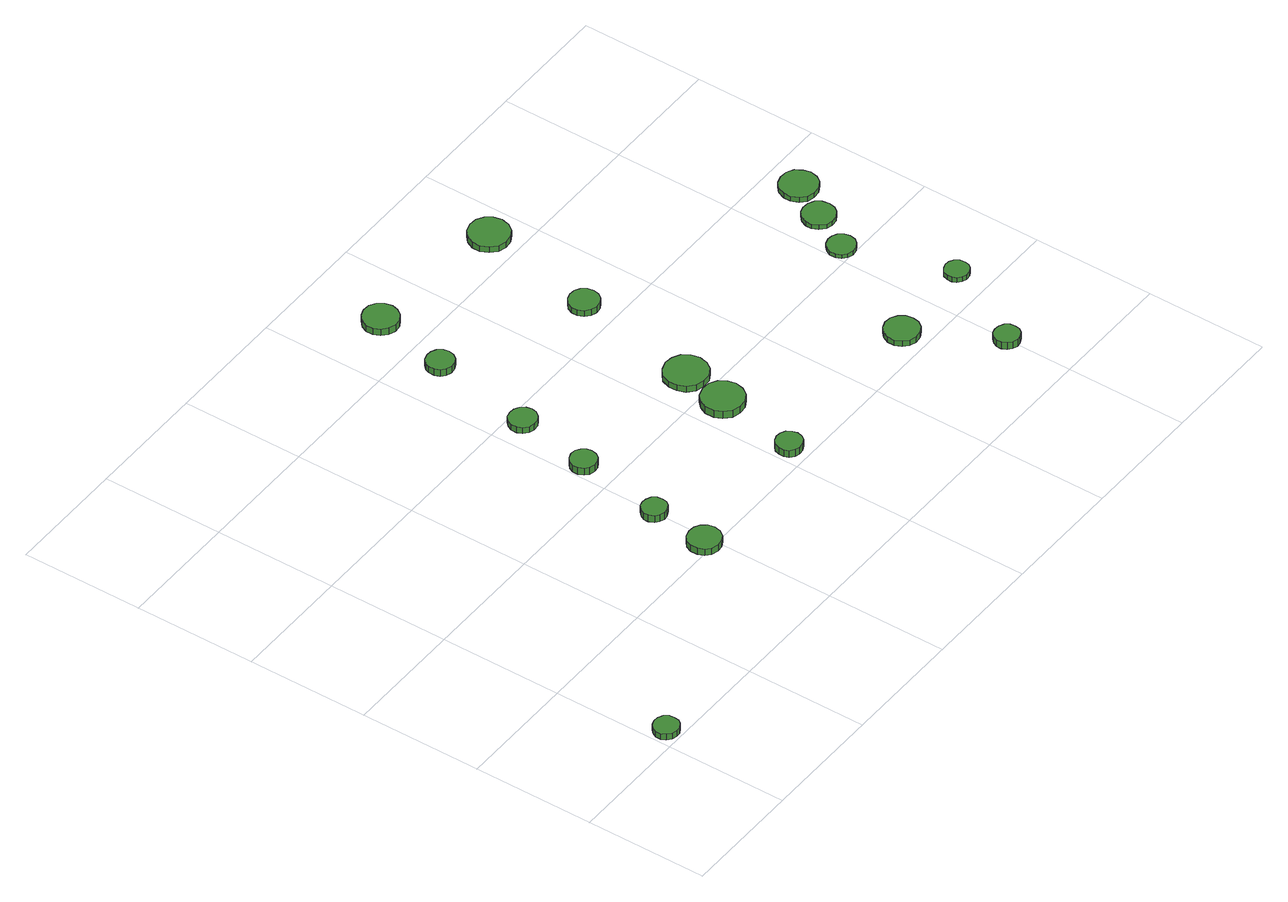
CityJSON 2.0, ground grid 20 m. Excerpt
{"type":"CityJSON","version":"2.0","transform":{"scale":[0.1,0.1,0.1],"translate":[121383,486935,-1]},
"CityObjects":{
"tree1":{"type":"SolitaryVegetationObject","attributes":{"function":"something"},"geometry":[{"type":"MultiSurface","lod":"1","boundaries":[[[0,1,2,3,4,5,6,7,8,9,10,11,12,13,14]],[[15,16,17,18,19,20,21,22,23,24,25,26,27,28,29]],[[0,29,28,1]],[[1,28,27,2]],[[2,27,26,3]],[[3,26,25,4]],[[4,25,24,5]],[[5,24,23,6]],[[6,23,22,7]],[[7,22,21,8]],[[8,21,20,9]],[[9,20,19,10]],[[10,19,18,11]],[[11,18,17,12]],[[12,17,16,13]],[[13,16,15,14]],[[14,15,29,0]]]}]},
"tree2":{"type":"SolitaryVegetationObject","attributes":{"function":"something"},"geometry":[{"type":"MultiSurface","lod":"1","boundaries":[[[30,31,32,33,34,35,36,37,38,39,40,41,42,43,44]],[[45,46,47,48,49,50,51,52,53,54,55,56,57,58,59]],[[30,59,58,31]],[[31,58,57,32]],[[32,57,56,33]],[[33,56,55,34]],[[34,55,54,35]],[[35,54,53,36]],[[36,53,52,37]],[[37,52,51,38]],[[38,51,50,39]],[[39,50,49,40]],[[40,49,48,41]],[[41,48,47,42]],[[42,47,46,43]],[[43,46,45,44]],[[44,45,59,30]]]}]},
"tree3":{"type":"SolitaryVegetationObject","attributes":{"function":"something"},"geometry":[{"type":"MultiSurface","lod":"1","boundaries":[[[60,61,62,63,64,65,66,67,68,69,70,71,72,73,74]],[[75,76,77,78,79,80,81,82,83,84,85,86,87,88,89]],[[60,89,88,61]],[[61,88,87,62]],[[62,87,86,63]],[[63,86,85,64]],[[64,85,84,65]],[[65,84,83,66]],[[66,83,82,67]],[[67,82,81,68]],[[68,81,80,69]],[[69,80,79,70]],[[70,79,78,71]],[[71,78,77,72]],[[72,77,76,73]],[[73,76,75,74]],[[74,75,89,60]]]}]},
"tree4":{"type":"SolitaryVegetationObject","attributes":{"function":"something"},"geometry":[{"type":"MultiSurface","lod":"1","boundaries":[[[90,91,92,93,94,95,96,97,98,99,100,101,102,103,104]],[[105,106,107,108,109,110,111,112,113,114,115,116,117,118,119]],[[90,119,118,91]],[[91,118,117,92]],[[92,117,116,93]],[[93,116,115,94]],[[94,115,114,95]],[[95,114,113,96]],[[96,113,112,97]],[[97,112,111,98]],[[98,111,110,99]],[[99,110,109,100]],[[100,109,108,101]],[[101,108,107,102]],[[102,107,106,103]],[[103,106,105,104]],[[104,105,119,90]]]}]},
"tree5":{"type":"SolitaryVegetationObject","attributes":{"function":"something"},"geometry":[{"type":"MultiSurface","lod":"1","boundaries":[[[120,121,122,123,124,125,126,127,128,129,130,131,132,133,134]],[[135,136,137,138,139,140,141,142,143,144,145,146,147,148,149]],[[120,149,148,121]],[[121,148,147,122]],[[122,147,146,123]],[[123,146,145,124]],[[124,145,144,125]],[[125,144,143,126]],[[126,143,142,127]],[[127,142,141,128]],[[128,141,140,129]],[[129,140,139,130]],[[130,139,138,131]],[[131,138,137,132]],[[132,137,136,133]],[[133,136,135,134]],[[134,135,149,120]]]}]},
"tree6":{"type":"SolitaryVegetationObject","attributes":{"function":"something"},"geometry":[{"type":"MultiSurface","lod":"1","boundaries":[[[150,151,152,153,154,155,156,157,158,159,160,161,162,163,164]],[[165,166,167,168,169,170,171,172,173,174,175,176,177,178,179]],[[150,179,178,151]],[[151,178,177,152]],[[152,177,176,153]],[[153,176,175,154]],[[154,175,174,155]],[[155,174,173,156]],[[156,173,172,157]],[[157,172,171,158]],[[158,171,170,159]],[[159,170,169,160]],[[160,169,168,161]],[[161,168,167,162]],[[162,167,166,163]],[[163,166,165,164]],[[164,165,179,150]]]}]},
"tree7":{"type":"SolitaryVegetationObject","attributes":{"function":"something"},"geometry":[{"type":"MultiSurface","lod":"1","boundaries":[[[180,181,182,183,184,185,186,187,188,189,190,191,192,193,194]],[[195,196,197,198,199,200,201,202,203,204,205,206,207,208,209]],[[180,209,208,181]],[[181,208,207,182]],[[182,207,206,183]],[[183,206,205,184]],[[184,205,204,185]],[[185,204,203,186]],[[186,203,202,187]],[[187,202,201,188]],[[188,201,200,189]],[[189,200,199,190]],[[190,199,198,191]],[[191,198,197,192]],[[192,197,196,193]],[[193,196,195,194]],[[194,195,209,180]]]}]},
"tree8":{"type":"SolitaryVegetationObject","attributes":{"function":"something"},"geometry":[{"type":"MultiSurface","lod":"1","boundaries":[[[210,211,212,213,214,215,216,217,218,219,220,221,222,223,224]],[[225,226,227,228,229,230,231,232,233,234,235,236,237,238,239]],[[210,239,238,211]],[[211,238,237,212]],[[212,237,236,213]],[[213,236,235,214]],[[214,235,234,215]],[[215,234,233,216]],[[216,233,232,217]],[[217,232,231,218]],[[218,231,230,219]],[[219,230,229,220]],[[220,229,228,221]],[[221,228,227,222]],[[222,227,226,223]],[[223,226,225,224]],[[224,225,239,210]]]}]},
"tree9":{"type":"SolitaryVegetationObject","attributes":{"function":"something"},"geometry":[{"type":"MultiSurface","lod":"1","boundaries":[[[240,241,242,243,244,245,246,247,248,249,250,251,252,253,254]],[[255,256,257,258,259,260,261,262,263,264,265,266,267,268,269]],[[240,269,268,241]],[[241,268,267,242]],[[242,267,266,243]],[[243,266,265,244]],[[244,265,264,245]],[[245,264,263,246]],[[246,263,262,247]],[[247,262,261,248]],[[248,261,260,249]],[[249,260,259,250]],[[250,259,258,251]],[[251,258,257,252]],[[252,257,256,253]],[[253,256,255,254]],[[254,255,269,240]]]}]},
"tree10":{"type":"SolitaryVegetationObject","attributes":{"function":"something"},"geometry":[{"type":"MultiSurface","lod":"1","boundaries":[[[270,271,272,273,274,275,276,277,278,279,280,281,282,283,284]],[[285,286,287,288,289,290,291,292,293,294,295,296,297,298,299]],[[270,299,298,271]],[[271,298,297,272]],[[272,297,296,273]],[[273,296,295,274]],[[274,295,294,275]],[[275,294,293,276]],[[276,293,292,277]],[[277,292,291,278]],[[278,291,290,279]],[[279,290,289,280]],[[280,289,288,281]],[[281,288,287,282]],[[282,287,286,283]],[[283,286,285,284]],[[284,285,299,270]]]}]},
"tree11":{"type":"SolitaryVegetationObject","attributes":{"function":"something"},"geometry":[{"type":"MultiSurface","lod":"1","boundaries":[[[300,301,302,303,304,305,306,307,308,309,310,311,312,313,314]],[[315,316,317,318,319,320,321,322,323,324,325,326,327,328,329]],[[300,329,328,301]],[[301,328,327,302]],[[302,327,326,303]],[[303,326,325,304]],[[304,325,324,305]],[[305,324,323,306]],[[306,323,322,307]],[[307,322,321,308]],[[308,321,320,309]],[[309,320,319,310]],[[310,319,318,311]],[[311,318,317,312]],[[312,317,316,313]],[[313,316,315,314]],[[314,315,329,300]]]}]},
"tree12":{"type":"SolitaryVegetationObject","attributes":{"function":"something"},"geometry":[{"type":"MultiSurface","lod":"1","boundaries":[[[330,331,332,333,334,335,336,337,338,339,340,341,342,343,344]],[[345,346,347,348,349,350,351,352,353,354,355,356,357,358,359]],[[330,359,358,331]],[[331,358,357,332]],[[332,357,356,333]],[[333,356,355,334]],[[334,355,354,335]],[[335,354,353,336]],[[336,353,352,337]],[[337,352,351,338]],[[338,351,350,339]],[[339,350,349,340]],[[340,349,348,341]],[[341,348,347,342]],[[342,347,346,343]],[[343,346,345,344]],[[344,345,359,330]]]}]},
"tree13":{"type":"SolitaryVegetationObject","attributes":{"function":"something"},"geometry":[{"type":"MultiSurface","lod":"1","boundaries":[[[360,361,362,363,364,365,366,367,368,369,370,371,372,373,374]],[[375,376,377,378,379,380,381,382,383,384,385,386,387,388,389]],[[360,389,388,361]],[[361,388,387,362]],[[362,387,386,363]],[[363,386,385,364]],[[364,385,384,365]],[[365,384,383,366]],[[366,383,382,367]],[[367,382,381,368]],[[368,381,380,369]],[[369,380,379,370]],[[370,379,378,371]],[[371,378,377,372]],[[372,377,376,373]],[[373,376,375,374]],[[374,375,389,360]]]}]},
"tree14":{"type":"SolitaryVegetationObject","attributes":{"function":"something"},"geometry":[{"type":"MultiSurface","lod":"1","boundaries":[[[390,391,392,393,394,395,396,397,398,399,400,401,402,403,404]],[[405,406,407,408,409,410,411,412,413,414,415,416,417,418,419]],[[390,419,418,391]],[[391,418,417,392]],[[392,417,416,393]],[[393,416,415,394]],[[394,415,414,395]],[[395,414,413,396]],[[396,413,412,397]],[[397,412,411,398]],[[398,411,410,399]],[[399,410,409,400]],[[400,409,408,401]],[[401,408,407,402]],[[402,407,406,403]],[[403,406,405,404]],[[404,405,419,390]]]}]},
"tree15":{"type":"SolitaryVegetationObject","attributes":{"function":"something"},"geometry":[{"type":"MultiSurface","lod":"1","boundaries":[[[420,421,422,423,424,425,426,427,428,429,430,431,432,433,434]],[[435,436,437,438,439,440,441,442,443,444,445,446,447,448,449]],[[420,449,448,421]],[[421,448,447,422]],[[422,447,446,423]],[[423,446,445,424]],[[424,445,444,425]],[[425,444,443,426]],[[426,443,442,427]],[[427,442,441,428]],[[428,441,440,429]],[[429,440,439,430]],[[430,439,438,431]],[[431,438,437,432]],[[432,437,436,433]],[[433,436,435,434]],[[434,435,449,420]]]}]},
"tree16":{"type":"SolitaryVegetationObject","attributes":{"function":"something"},"geometry":[{"type":"MultiSurface","lod":"1","boundaries":[[[450,451,452,453,454,455,456,457,458,459,460,461,462,463,464]],[[465,466,467,468,469,470,471,472,473,474,475,476,477,478,479]],[[450,479,478,451]],[[451,478,477,452]],[[452,477,476,453]],[[453,476,475,454]],[[454,475,474,455]],[[455,474,473,456]],[[456,473,472,457]],[[457,472,471,458]],[[458,471,470,459]],[[459,470,469,460]],[[460,469,468,461]],[[461,468,467,462]],[[462,467,466,463]],[[463,466,465,464]],[[464,465,479,450]]]}]},
"tree17":{"type":"SolitaryVegetationObject","attributes":{"function":"something"},"geometry":[{"type":"MultiSurface","lod":"1","boundaries":[[[480,481,482,483,484,485,486,487,488,489,490,491,492,493,494]],[[495,496,497,498,499,500,501,502,503,504,505,506,507,508,509]],[[480,509,508,481]],[[481,508,507,482]],[[482,507,506,483]],[[483,506,505,484]],[[484,505,504,485]],[[485,504,503,486]],[[486,503,502,487]],[[487,502,501,488]],[[488,501,500,489]],[[489,500,499,490]],[[490,499,498,491]],[[491,498,497,492]],[[492,497,496,493]],[[493,496,495,494]],[[494,495,509,480]]]}]},
"tree18":{"type":"SolitaryVegetationObject","attributes":{"function":"something"},"geometry":[{"type":"MultiSurface","lod":"1","boundaries":[[[510,511,512,513,514,515,516,517,518,519,520,521,522,523,524]],[[525,526,527,528,529,530,531,532,533,534,535,536,537,538,539]],[[510,539,538,511]],[[511,538,537,512]],[[512,537,536,513]],[[513,536,535,514]],[[514,535,534,515]],[[515,534,533,516]],[[516,533,532,517]],[[517,532,531,518]],[[518,531,530,519]],[[519,530,529,520]],[[520,529,528,521]],[[521,528,527,522]],[[522,527,526,523]],[[523,526,525,524]],[[524,525,539,510]]]}]}
},
"vertices":[
[47,25,17],[46,33,17],[41,40,17],[33,44,17],[25,45,17],[17,42,17],[11,36,17],[7,29,17],[7,20,17],[11,13,17],[17,7,17],[25,5,17],[33,5,17],[41,10,17],[46,16,17],[46,16,6],[41,10,6],[33,5,6],[25,5,6],[17,7,6],[11,13,6],[7,20,6],[7,29,6],[11,36,6],[17,42,6],[25,45,6],[33,44,6],[41,40,6],[46,33,6],[47,25,6],
[407,208,27],[405,219,27],[398,228,27],[389,233,27],[378,234,27],[367,231,27],[359,224,27],[355,214,27],[355,203,27],[359,192,27],[367,185,27],[378,182,27],[389,183,27],[398,188,27],[405,197,27],[405,197,15],[398,188,15],[389,183,15],[378,182,15],[367,185,15],[359,192,15],[355,203,15],[355,214,15],[359,224,15],[367,231,15],[378,234,15],[389,233,15],[398,228,15],[405,219,15],[407,208,15],
[416,308,23],[415,316,23],[410,323,23],[402,327,23],[394,328,23],[386,326,23],[380,320,23],[376,312,23],[376,304,23],[380,296,23],[386,291,23],[394,288,23],[402,289,23],[410,293,23],[415,300,23],[415,300,10],[410,293,10],[402,289,10],[394,288,10],[386,291,10],[380,296,10],[376,304,10],[376,312,10],[380,320,10],[386,326,10],[394,328,10],[402,327,10],[410,323,10],[415,316,10],[416,308,10],
[446,454,19],[444,462,19],[439,469,19],[432,474,19],[423,475,19],[414,472,19],[408,466,19],[404,458,19],[404,449,19],[408,441,19],[414,435,19],[423,433,19],[432,434,19],[439,438,19],[444,445,19],[444,445,6],[439,438,6],[432,434,6],[423,433,6],[414,435,6],[408,441,6],[404,449,6],[404,458,6],[408,466,6],[414,472,6],[423,475,6],[432,474,6],[439,469,6],[444,462,6],[446,454,6],
[471,578,17],[469,587,17],[463,595,17],[455,599,17],[446,600,17],[437,598,17],[430,591,17],[426,583,17],[426,573,17],[430,565,17],[437,559,17],[446,556,17],[455,557,17],[463,561,17],[469,569,17],[469,569,6],[463,561,6],[455,557,6],[446,556,6],[437,559,6],[430,565,6],[426,573,6],[426,583,6],[430,591,6],[437,598,6],[446,600,6],[455,599,6],[463,595,6],[469,587,6],[471,578,6],
[646,231,23],[644,239,23],[639,247,23],[631,251,23],[622,252,23],[614,249,23],[607,243,23],[604,235,23],[604,226,23],[607,218,23],[614,213,23],[622,210,23],[631,211,23],[639,215,23],[644,222,23],[644,222,10],[639,215,10],[631,211,10],[622,210,10],[614,213,10],[607,218,10],[604,226,10],[604,235,10],[607,243,10],[614,249,10],[622,252,10],[631,251,10],[639,247,10],[644,239,10],[646,231,10],
[502,747,18],[500,756,18],[494,764,18],[486,768,18],[477,769,18],[468,766,18],[461,760,18],[458,752,18],[458,742,18],[461,734,18],[468,728,18],[477,725,18],[486,726,18],[494,730,18],[500,738,18],[500,738,6],[494,730,6],[486,726,6],[477,725,6],[468,728,6],[461,734,6],[458,742,6],[458,752,6],[461,760,6],[468,766,6],[477,769,6],[486,768,6],[494,764,6],[500,756,6],[502,747,6],
[685,368,19],[682,381,19],[674,393,19],[662,400,19],[648,401,19],[634,397,19],[624,387,19],[618,375,19],[618,360,19],[624,348,19],[634,338,19],[648,334,19],[662,335,19],[674,342,19],[682,354,19],[682,354,6],[674,342,6],[662,335,6],[648,334,6],[634,338,6],[624,348,6],[618,360,6],[618,375,6],[624,387,6],[634,397,6],[648,401,6],[662,400,6],[674,393,6],[682,381,6],[685,368,6],
[535,871,18],[532,883,18],[525,893,18],[515,899,18],[503,900,18],[492,896,18],[483,888,18],[478,877,18],[478,866,18],[483,855,18],[492,847,18],[503,843,18],[515,844,18],[525,850,18],[532,860,18],[532,860,6],[525,850,6],[515,844,6],[503,843,6],[492,847,6],[483,855,6],[478,866,6],[478,877,6],[483,888,6],[492,896,6],[503,900,6],[515,899,6],[525,893,6],[532,883,6],[535,871,6],
[702,444,17],[699,458,17],[691,470,17],[678,477,17],[664,479,17],[650,474,17],[639,465,17],[634,451,17],[634,437,17],[639,424,17],[650,414,17],[664,410,17],[678,411,17],[691,418,17],[699,430,17],[699,430,6],[691,418,6],[678,411,6],[664,410,6],[650,414,6],[639,424,6],[634,437,6],[634,451,6],[639,465,6],[650,474,6],[664,479,6],[678,477,6],[691,470,6],[699,458,6],[702,444,6],
[731,653,17],[729,663,17],[723,671,17],[715,676,17],[704,677,17],[695,674,17],[687,667,17],[683,658,17],[683,648,17],[687,639,17],[695,632,17],[704,629,17],[715,630,17],[723,635,17],[729,643,17],[729,643,6],[723,635,6],[715,630,6],[704,629,6],[695,632,6],[687,639,6],[683,648,6],[683,658,6],[687,667,6],[695,674,6],[704,677,6],[715,676,6],[723,671,6],[729,663,6],[731,653,6],
[950,242,17],[948,254,17],[941,263,17],[931,269,17],[919,270,17],[908,266,17],[900,259,17],[895,248,17],[895,236,17],[900,226,17],[908,218,17],[919,214,17],[931,216,17],[941,221,17],[948,231,17],[948,231,7],[941,221,7],[931,216,7],[919,214,7],[908,218,7],[900,226,7],[895,236,7],[895,248,7],[900,259,7],[908,266,7],[919,270,7],[931,269,7],[941,263,7],[948,254,7],[950,242,7],
[779,850,17],[776,863,17],[768,874,17],[757,881,17],[743,882,17],[730,878,17],[720,869,17],[714,857,17],[714,843,17],[720,831,17],[730,821,17],[743,817,17],[757,819,17],[768,825,17],[776,836,17],[776,836,6],[768,825,6],[757,819,6],[743,817,6],[730,821,6],[720,831,6],[714,843,6],[714,857,6],[720,869,6],[730,878,6],[743,882,6],[757,881,6],[768,874,6],[776,863,6],[779,850,6],
[1016,108,23],[1015,116,23],[1010,123,23],[1002,127,23],[994,128,23],[986,126,23],[980,120,23],[976,112,23],[976,104,23],[980,96,23],[986,91,23],[994,88,23],[1002,89,23],[1010,93,23],[1015,100,23],[1015,100,10],[1010,93,10],[1002,89,10],[994,88,10],[986,91,10],[980,96,10],[976,104,10],[976,112,10],[980,120,10],[986,126,10],[994,128,10],[1002,127,10],[1010,123,10],[1015,116,10],[1016,108,10],
[1045,421,14],[1043,430,14],[1037,438,14],[1029,442,14],[1020,443,14],[1011,440,14],[1004,434,14],[1000,425,14],[1000,416,14],[1004,407,14],[1011,401,14],[1020,398,14],[1029,399,14],[1037,404,14],[1043,411,14],[1043,411,7],[1037,404,7],[1029,399,7],[1020,398,7],[1011,401,7],[1004,407,7],[1000,416,7],[1000,425,7],[1004,434,7],[1011,440,7],[1020,443,7],[1029,442,7],[1037,438,7],[1043,430,7],[1045,421,7],
[1093,252,16],[1092,260,16],[1087,267,16],[1080,271,16],[1072,272,16],[1064,269,16],[1058,264,16],[1055,256,16],[1055,248,16],[1058,241,16],[1064,236,16],[1072,233,16],[1080,234,16],[1087,238,16],[1092,244,16],[1092,244,7],[1087,238,7],[1080,234,7],[1072,233,7],[1064,236,7],[1058,241,7],[1055,248,7],[1055,256,7],[1058,264,7],[1064,269,7],[1072,272,7],[1080,271,7],[1087,267,7],[1092,260,7],[1093,252,7],
[1084,486,14],[1082,497,14],[1076,506,14],[1066,511,14],[1055,512,14],[1045,509,14],[1037,501,14],[1032,491,14],[1032,481,14],[1037,471,14],[1045,463,14],[1055,460,14],[1066,461,14],[1076,467,14],[1082,475,14],[1082,475,6],[1076,467,6],[1066,461,6],[1055,460,6],[1045,463,6],[1037,471,6],[1032,481,6],[1032,491,6],[1037,501,6],[1045,509,6],[1055,512,6],[1066,511,6],[1076,506,6],[1082,497,6],[1084,486,6],
[1123,546,15],[1120,558,15],[1113,569,15],[1102,575,15],[1089,576,15],[1077,572,15],[1068,564,15],[1063,552,15],[1063,540,15],[1068,528,15],[1077,519,15],[1089,516,15],[1102,517,15],[1113,523,15],[1120,533,15],[1120,533,6],[1113,523,6],[1102,517,6],[1089,516,6],[1077,519,6],[1068,528,6],[1063,540,6],[1063,552,6],[1068,564,6],[1077,572,6],[1089,576,6],[1102,575,6],[1113,569,6],[1120,558,6],[1123,546,6]
]}
